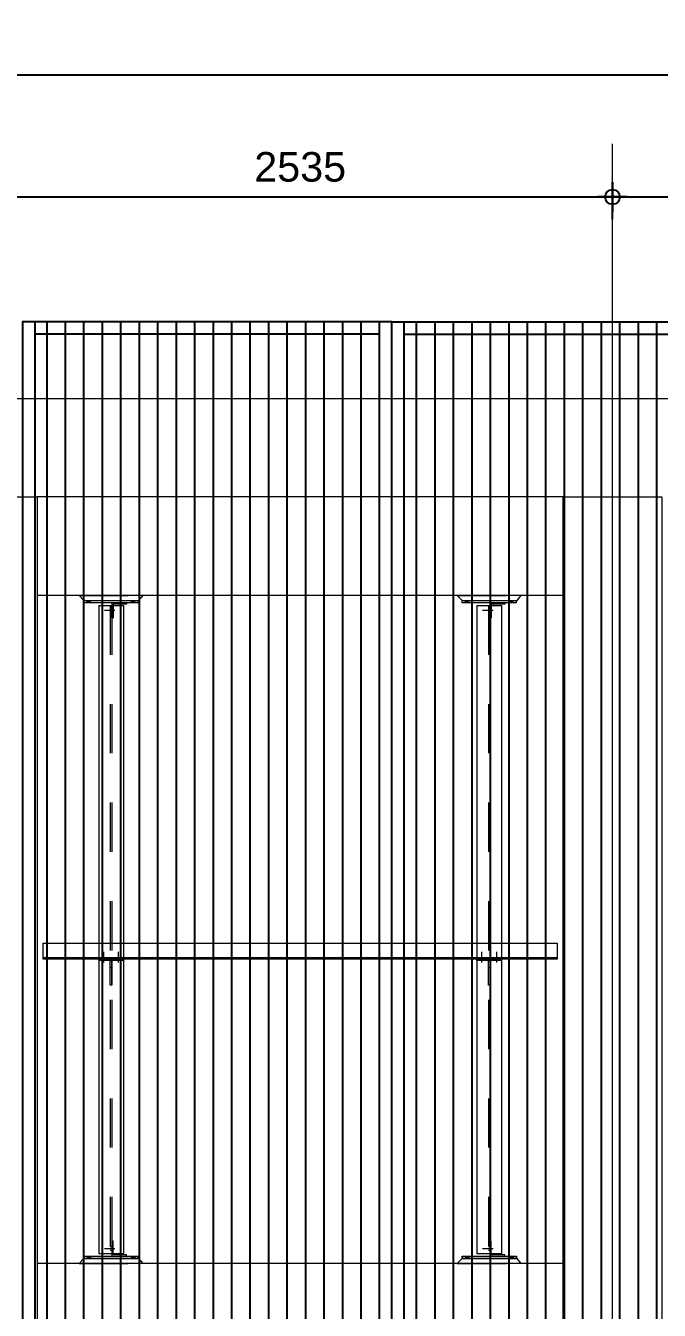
# Model space of a CAD drawing. Header units: millimetres. Extents: x 663313 to 1226001, y 1431724 to 1620898.
# Drawn here: x 663631.33 to 663633.91, y 1524702.16 to 1524707.37 of the extents above; entities that cross this region are included whole.
import ezdxf

# ---------------------------------------------------------------- set-up
doc = ezdxf.new("R2010")
doc.units = ezdxf.units.MM
for name, pattern in [('Grid Line', [22.225, 12.7, -3.175, 3.175, -3.175]), ('HIDDEN', [0.375, 0.25, -0.125]), ('XKITLINE00', [0]), ('XKITLINE02', [4, 2, -2])]:
    doc.linetypes.add(name, pattern=pattern)
doc.layers.add('000 - 0_HIDE_OBJ_FRAMING_DEF_SUB', color=7, linetype='Continuous', plot=False)
doc.layers.add('000 - D I M', color=7, linetype='Continuous')
for name, color, linetype, lineweight in [('A-FLOR-E', 7, 'Continuous', 9), ('Bolt', 7, 'Continuous', 0), ('Part', 7, 'Continuous', 0), ('S-GRID', 7, 'Continuous', 9)]:
    doc.layers.add(name, color=color, linetype=linetype, lineweight=lineweight)
doc.styles.add('Arial', font='arial.ttf')
doc.dimstyles.new('Dim - 40 - Cen', dxfattribs={"dimscale": 0.04, "dimtxt": 3, "dimasz": 1, "dimexe": 0, "dimexo": 2.5, "dimgap": 1.5, "dimtad": 1, "dimdec": 0, "dimlfac": 1000, "dimzin": 1, "dimdsep": 46, "dimtxsty": 'Arial', "dimblk": 'CEN1', "dimcen": 0.09, "dimclrd": 7, "dimclre": 7, "dimclrt": 7, "dimadec": 0, "dimazin": 0, "dimtfac": 1, "dimtdec": 0, "dimtix": 1, "dimtofl": 0, "dimtmove": 2, "dimatfit": 3, "dimfxl": 1, "dimtfill": 1, "dimtfillclr": 256, "dimtolj": 1, "dimtzin": 0, "dimarcsym": 0})

# ---------------------------------------------------------------- blocks, each defined once
blk = doc.blocks.new('GM_Louver Grill Vertical Z1 - Z Profile-23736417-ENT 4 ELE-3 sheet')
at = {"layer": '000 - 0_HIDE_OBJ_FRAMING_DEF_SUB', "color": 7}
blk.add_line((-1809423.6, 105340), (-1809423.6, 115350), dxfattribs=at)
blk = doc.blocks.new('8')
at = {"layer": '000 - 0_HIDE_OBJ_FRAMING_DEF_SUB', "color": 7}
for p, q in [((182624.8, 115350), (182624.8, 105340)), ((184024.8, 105340), (184024.8, 115350)), ((184124.8, 105340), (184124.8, 115350)), ((184024.8, 115300), (182624.8, 115300)), ((184124.8, 115300), (185524.8, 115300))]:
    blk.add_line(p, q, dxfattribs=at)
for points in [[(184074.8, 115350), (182574.8, 115350), (182574.8, 105340), (184074.8, 105340)], [(184074.8, 115350), (185574.8, 115350), (185574.8, 105340), (184074.8, 105340)]]:
    blk.add_lwpolyline(points, close=True, dxfattribs=at)
for p in [(1992098.5, 0), (1992173.5, 0), (1992248.5, 0), (1992323.5, 0), (1992398.5, 0), (1992473.5, 0), (1992548.5, 0), (1992623.5, 0), (1992698.5, 0), (1992773.5, 0), (1992848.5, 0), (1992923.5, 0), (1992998.5, 0), (1993073.5, 0), (1993148.5, 0), (1993223.5, 0), (1993298.5, 0), (1993373.5, 0), (1993598.5, 0), (1993673.5, 0), (1993748.5, 0), (1993823.5, 0), (1993898.5, 0), (1993973.5, 0), (1994048.5, 0), (1994123.5, 0), (1994198.5, 0), (1994273.5, 0), (1994348.5, 0), (1994423.5, 0), (1994498.5, 0), (1994573.5, 0)]:
    blk.add_blockref('GM_Louver Grill Vertical Z1 - Z Profile-23736417-ENT 4 ELE-3 sheet', p, dxfattribs=at)
blk = doc.blocks.new('*A3319337')
at = {"layer": 'Part', "color": 7, "linetype": 'XKITLINE00', "lineweight": 0}
for p, q in [((658.547211, 162.230227), (659.547211, 162.230227)), ((658.547211, 162.230227), (658.547211, 148.530227)), ((659.547211, 162.230227), (659.547211, 148.530227)), ((658.547211, 147.820227), (658.547211, 135.930227)), ((659.547211, 147.820227), (659.547211, 135.930227)), ((658.547211, 135.930227), (659.547211, 135.930227))]:
    blk.add_line(p, q, dxfattribs=at)
at = {"layer": 'Part', "color": 7, "linetype": 'XKITLINE02', "lineweight": 0}
for p, q in [((658.547212, 162.230227), (658.547212, 135.930227)), ((659.017211, 162.230227), (659.017211, 135.930227)), ((659.017212, 162.230227), (659.017212, 135.930227)), ((659.077211, 162.230227), (659.077211, 135.930227)), ((659.077212, 162.230227), (659.077212, 135.930227)), ((659.547211, 162.230227), (659.547212, 162.230227)), ((659.547211, 162.230227), (659.547212, 162.230227)), ((659.547212, 162.230227), (659.547212, 135.930227)), ((658.547211, 148.530227), (658.547211, 147.820227)), ((659.547211, 148.530227), (659.547211, 147.820227)), ((659.547211, 135.930227), (659.547212, 135.930227)), ((659.547211, 135.930227), (659.547212, 135.930227))]:
    blk.add_line(p, q, dxfattribs=at)
blk = doc.blocks.new('*A3321339')
at = {"layer": 'Part', "color": 7, "linetype": 'XKITLINE00', "lineweight": 0}
for p, q in [((643.197235, 162.230227), (644.197235, 162.230227)), ((643.197235, 162.230227), (643.197235, 148.530227)), ((644.197235, 162.230227), (644.197235, 148.530227)), ((643.197235, 147.820227), (643.197235, 135.930227)), ((644.197235, 147.820227), (644.197235, 135.930227)), ((643.197235, 135.930227), (644.197235, 135.930227))]:
    blk.add_line(p, q, dxfattribs=at)
at = {"layer": 'Part', "color": 7, "linetype": 'XKITLINE02', "lineweight": 0}
for p, q in [((643.197236, 162.230227), (643.197236, 135.930227)), ((643.667235, 162.230227), (643.667235, 135.930227)), ((643.667236, 162.230227), (643.667236, 135.930227)), ((643.727235, 162.230227), (643.727235, 135.930227)), ((643.727236, 162.230227), (643.727236, 135.930227)), ((644.197235, 162.230227), (644.197236, 162.230227)), ((644.197235, 162.230227), (644.197236, 162.230227)), ((644.197236, 162.230227), (644.197236, 135.930227)), ((643.197235, 148.530227), (643.197235, 147.820227)), ((644.197235, 148.530227), (644.197235, 147.820227)), ((644.197235, 135.930227), (644.197236, 135.930227)), ((644.197235, 135.930227), (644.197236, 135.930227))]:
    blk.add_line(p, q, dxfattribs=at)
blk = doc.blocks.new('*A3490412')
at = {"layer": 'Bolt'}
for points in [[(642.867, 135.83), (642.867, 135.73), (642.727, 135.73), (642.727, 135.83)], [(644.667, 135.83), (644.667, 135.73), (644.527, 135.73), (644.527, 135.83)]]:
    blk.add_hatch(color=7, dxfattribs=at).paths.add_polyline_path(points, flags=17)
at = {"layer": 'Bolt', "color": 7, "linetype": 'XKITLINE00', "lineweight": 0}
for p, q in [((642.727, 135.83), (642.727, 135.73)), ((642.797, 135.83), (642.797, 135.73)), ((642.867, 135.83), (642.867, 135.73)), ((644.527, 135.83), (644.527, 135.73)), ((644.597, 135.83), (644.597, 135.73)), ((644.667, 135.83), (644.667, 135.73))]:
    blk.add_line(p, q, dxfattribs=at)
blk = doc.blocks.new('*A3491413')
at = {"layer": 'Bolt', "color": 7, "linetype": 'XKITLINE02', "lineweight": 0}
for p, q in [((643.856436, 136.130227), (643.427236, 136.130227)), ((643.727236, 136.200227), (643.667236, 136.200227)), ((643.727236, 136.060227), (643.667236, 136.060227)), ((643.777236, 136.300227), (643.727236, 136.300227)), ((643.777236, 135.960227), (643.727236, 135.960227))]:
    blk.add_line(p, q, dxfattribs=at)
blk = doc.blocks.new('*A3492414')
at = {"layer": 'Part', "color": 7, "linetype": 'XKITLINE00', "lineweight": 0}
for p, q in [((642.397235, 135.530227), (642.597235, 135.730227)), ((642.597235, 135.730227), (642.597237, 135.730227)), ((644.827237, 135.730227), (642.597235, 135.730227)), ((644.997235, 135.530227), (644.827235, 135.730227))]:
    blk.add_line(p, q, dxfattribs=at)
at = {"layer": 'Part', "color": 7, "linetype": 'XKITLINE02', "lineweight": 0}
for p, q in [((642.397235, 135.530227), (644.997237, 135.530227)), ((642.397237, 135.530227), (642.597237, 135.730227)), ((644.997237, 135.530227), (644.827237, 135.730227))]:
    blk.add_line(p, q, dxfattribs=at)
blk = doc.blocks.new('*A3493415')
at = {"layer": 'Part', "color": 7, "linetype": 'XKITLINE02', "lineweight": 0}
for p, q in [((643.777236, 136.430227), (643.727235, 136.430227)), ((643.727235, 136.430227), (643.727235, 135.930227)), ((643.777235, 135.930227), (643.777235, 136.430227)), ((643.727235, 135.830227), (644.327236, 135.830227)), ((644.327236, 135.830227), (644.327236, 135.880227))]:
    blk.add_line(p, q, dxfattribs=at)
at = {"layer": 'Part', "color": 7, "linetype": 'XKITLINE00', "lineweight": 0}
for p, q in [((643.727235, 135.930227), (643.727235, 135.830227)), ((643.777235, 135.930227), (643.777235, 135.880227)), ((644.327235, 135.880227), (643.777235, 135.880227)), ((644.327235, 135.830227), (644.327235, 135.880227))]:
    blk.add_line(p, q, dxfattribs=at)
blk = doc.blocks.new('*A3494416')
at = {"layer": 'Part', "color": 7, "linetype": 'XKITLINE00', "lineweight": 0}
for p, q in [((642.597237, 135.830227), (642.597235, 135.830227)), ((642.597235, 135.830227), (644.797235, 135.830227)), ((642.597235, 135.730227), (642.597235, 135.830227)), ((642.597237, 135.730227), (642.597235, 135.730227)), ((642.597235, 135.730227), (644.797235, 135.730227)), ((644.797237, 135.830227), (644.797235, 135.830227)), ((644.797235, 135.730227), (644.797235, 135.830227)), ((644.797237, 135.730227), (644.797235, 135.730227))]:
    blk.add_line(p, q, dxfattribs=at)
at = {"layer": 'Part', "color": 7, "linetype": 'XKITLINE02', "lineweight": 0}
for p, q in [((642.597237, 135.830227), (642.597237, 135.730227)), ((644.797235, 135.830227), (644.797237, 135.830227)), ((644.797235, 135.730227), (644.797237, 135.730227)), ((644.797237, 135.830227), (644.797237, 135.730227))]:
    blk.add_line(p, q, dxfattribs=at)
blk = doc.blocks.new('*A3500422')
at = {"layer": 'Bolt'}
for points in [[(658.217, 135.83), (658.217, 135.73), (658.077, 135.73), (658.077, 135.83)], [(660.017, 135.83), (660.017, 135.73), (659.877, 135.73), (659.877, 135.83)]]:
    blk.add_hatch(color=7, dxfattribs=at).paths.add_polyline_path(points, flags=17)
at = {"layer": 'Bolt', "color": 7, "linetype": 'XKITLINE00', "lineweight": 0}
for p, q in [((658.077, 135.83), (658.077, 135.73)), ((658.147, 135.83), (658.147, 135.73)), ((658.217, 135.83), (658.217, 135.73)), ((659.877, 135.83), (659.877, 135.73)), ((659.947, 135.83), (659.947, 135.73)), ((660.017, 135.83), (660.017, 135.73))]:
    blk.add_line(p, q, dxfattribs=at)
blk = doc.blocks.new('*A3501423')
at = {"layer": 'Bolt', "color": 7, "linetype": 'XKITLINE02', "lineweight": 0}
for p, q in [((659.206411, 136.130227), (658.777211, 136.130227)), ((659.077211, 136.200227), (659.017211, 136.200227)), ((659.077211, 136.060227), (659.017211, 136.060227)), ((659.127211, 136.300227), (659.077211, 136.300227)), ((659.127211, 135.960227), (659.077211, 135.960227))]:
    blk.add_line(p, q, dxfattribs=at)
blk = doc.blocks.new('*A3502424')
at = {"layer": 'Part', "color": 7, "linetype": 'XKITLINE00', "lineweight": 0}
for p, q in [((657.74721, 135.530227), (657.94721, 135.730227)), ((657.94721, 135.730227), (657.947212, 135.730227)), ((660.177212, 135.730227), (657.94721, 135.730227)), ((660.34721, 135.530227), (660.17721, 135.730227))]:
    blk.add_line(p, q, dxfattribs=at)
at = {"layer": 'Part', "color": 7, "linetype": 'XKITLINE02', "lineweight": 0}
for p, q in [((657.74721, 135.530227), (660.347212, 135.530227)), ((657.747212, 135.530227), (657.947212, 135.730227)), ((660.347212, 135.530227), (660.177212, 135.730227))]:
    blk.add_line(p, q, dxfattribs=at)
blk = doc.blocks.new('*A3503425')
at = {"layer": 'Part', "color": 7, "linetype": 'XKITLINE02', "lineweight": 0}
for p, q in [((659.127212, 136.430227), (659.077211, 136.430227)), ((659.077211, 136.430227), (659.077211, 135.930227)), ((659.127211, 135.930227), (659.127211, 136.430227)), ((659.077211, 135.830227), (659.677212, 135.830227)), ((659.677212, 135.830227), (659.677212, 135.880227))]:
    blk.add_line(p, q, dxfattribs=at)
at = {"layer": 'Part', "color": 7, "linetype": 'XKITLINE00', "lineweight": 0}
for p, q in [((659.077211, 135.930227), (659.077211, 135.830227)), ((659.127211, 135.930227), (659.127211, 135.880227)), ((659.677211, 135.880227), (659.127211, 135.880227)), ((659.677211, 135.830227), (659.677211, 135.880227))]:
    blk.add_line(p, q, dxfattribs=at)
blk = doc.blocks.new('*A3504426')
at = {"layer": 'Part', "color": 7, "linetype": 'XKITLINE00', "lineweight": 0}
for p, q in [((657.947212, 135.830227), (657.94721, 135.830227)), ((657.94721, 135.830227), (660.14721, 135.830227)), ((657.94721, 135.730227), (657.94721, 135.830227)), ((657.947212, 135.730227), (657.94721, 135.730227)), ((657.94721, 135.730227), (660.14721, 135.730227)), ((660.147212, 135.830227), (660.14721, 135.830227)), ((660.14721, 135.730227), (660.14721, 135.830227)), ((660.147212, 135.730227), (660.14721, 135.730227))]:
    blk.add_line(p, q, dxfattribs=at)
at = {"layer": 'Part', "color": 7, "linetype": 'XKITLINE02', "lineweight": 0}
for p, q in [((657.947212, 135.830227), (657.947212, 135.730227)), ((660.14721, 135.830227), (660.147212, 135.830227)), ((660.14721, 135.730227), (660.147212, 135.730227)), ((660.147212, 135.830227), (660.147212, 135.730227))]:
    blk.add_line(p, q, dxfattribs=at)
blk = doc.blocks.new('*A3528447')
at = {"layer": 'Part', "color": 7, "linetype": 'XKITLINE00', "lineweight": 0}
for p, q in [((643.667234, 147.820227), (643.727234, 147.820227)), ((643.667234, 147.520227), (643.667234, 147.820227)), ((643.727234, 147.520227), (643.667234, 147.520227)), ((643.667235, 146.820227), (643.667234, 147.520227)), ((643.727235, 147.820227), (643.727234, 147.820227)), ((643.727234, 147.820227), (643.727234, 147.520227)), ((643.727234, 147.520227), (643.727235, 146.820227)), ((643.727235, 146.820227), (643.667235, 146.820227))]:
    blk.add_line(p, q, dxfattribs=at)
at = {"layer": 'Part', "color": 7, "linetype": 'XKITLINE02', "lineweight": 0}
for p, q in [((643.667235, 146.820227), (643.667235, 147.820227)), ((643.727234, 147.820227), (643.727235, 147.820227)), ((643.727235, 146.820227), (643.727235, 147.820227))]:
    blk.add_line(p, q, dxfattribs=at)
blk = doc.blocks.new('*A3529448')
at = {"layer": 'Part', "color": 7, "linetype": 'XKITLINE00', "lineweight": 0}
for p, q in [((643.197234, 147.820227), (643.197234, 147.880227)), ((644.197234, 147.820227), (643.197234, 147.820227)), ((644.197234, 147.820227), (644.197234, 147.880227)), ((644.197235, 147.820227), (644.197234, 147.820227))]:
    blk.add_line(p, q, dxfattribs=at)
at = {"layer": 'Part', "color": 7, "linetype": 'XKITLINE02', "lineweight": 0}
for p, q in [((643.197234, 147.880227), (643.197235, 147.880227)), ((643.197234, 147.880227), (644.197235, 147.880227)), ((643.197235, 147.880227), (643.197235, 147.820227)), ((644.197234, 147.820227), (644.197235, 147.820227)), ((644.197235, 147.820227), (644.197235, 147.880227))]:
    blk.add_line(p, q, dxfattribs=at)
blk = doc.blocks.new('*A3530449')
at = {"layer": 'Bolt'}
for points in [[(643.467, 147.94), (643.467, 147.88), (643.327, 147.88), (643.327, 147.94)], [(643.467, 147.88), (643.467, 147.82), (643.327, 147.82), (643.327, 147.88)], [(644.067, 147.94), (644.067, 147.88), (643.927, 147.88), (643.927, 147.94)], [(644.067, 147.88), (644.067, 147.82), (643.927, 147.82), (643.927, 147.88)]]:
    blk.add_hatch(color=7, dxfattribs=at).paths.add_polyline_path(points, flags=17)
at = {"layer": 'Bolt', "color": 7, "linetype": 'XKITLINE00', "lineweight": 0}
for p, q in [((643.397, 147.741), (643.397, 148.17)), ((643.997, 147.741), (643.997, 148.17)), ((643.327, 147.88), (643.327, 147.94)), ((643.327, 147.82), (643.327, 147.88)), ((643.467, 147.88), (643.467, 147.94)), ((643.467, 147.82), (643.467, 147.88)), ((643.927, 147.88), (643.927, 147.94)), ((643.927, 147.82), (643.927, 147.88)), ((644.067, 147.88), (644.067, 147.94)), ((644.067, 147.82), (644.067, 147.88))]:
    blk.add_line(p, q, dxfattribs=at)
blk = doc.blocks.new('*A3531450')
at = {"layer": 'Part', "color": 7, "linetype": 'XKITLINE00', "lineweight": 0}
for p, q in [((659.017209, 147.820227), (659.077209, 147.820227)), ((659.017209, 147.520227), (659.017209, 147.820227)), ((659.077209, 147.520227), (659.017209, 147.520227)), ((659.01721, 146.820227), (659.017209, 147.520227)), ((659.077211, 147.820227), (659.077209, 147.820227)), ((659.077209, 147.820227), (659.077209, 147.520227)), ((659.077209, 147.520227), (659.07721, 146.820227)), ((659.07721, 146.820227), (659.01721, 146.820227))]:
    blk.add_line(p, q, dxfattribs=at)
at = {"layer": 'Part', "color": 7, "linetype": 'XKITLINE02', "lineweight": 0}
for p, q in [((659.017211, 146.820227), (659.017211, 147.820227)), ((659.077209, 147.820227), (659.077211, 147.820227)), ((659.077211, 146.820227), (659.077211, 147.820227))]:
    blk.add_line(p, q, dxfattribs=at)
blk = doc.blocks.new('*A3532451')
at = {"layer": 'Part', "color": 7, "linetype": 'XKITLINE00', "lineweight": 0}
for p, q in [((658.547209, 147.820227), (658.547209, 147.880227)), ((659.547209, 147.820227), (658.547209, 147.820227)), ((659.547209, 147.820227), (659.547209, 147.880227)), ((659.547211, 147.820227), (659.547209, 147.820227))]:
    blk.add_line(p, q, dxfattribs=at)
at = {"layer": 'Part', "color": 7, "linetype": 'XKITLINE02', "lineweight": 0}
for p, q in [((658.547209, 147.880227), (658.547211, 147.880227)), ((658.547209, 147.880227), (659.547211, 147.880227)), ((658.547211, 147.880227), (658.547211, 147.820227)), ((659.547209, 147.820227), (659.547211, 147.820227)), ((659.547211, 147.880227), (659.547211, 147.820227))]:
    blk.add_line(p, q, dxfattribs=at)
blk = doc.blocks.new('*A3533452')
at = {"layer": 'Bolt'}
for points in [[(658.817, 147.94), (658.817, 147.88), (658.677, 147.88), (658.677, 147.94)], [(658.817, 147.88), (658.817, 147.82), (658.677, 147.82), (658.677, 147.88)], [(659.417, 147.94), (659.417, 147.88), (659.277, 147.88), (659.277, 147.94)], [(659.417, 147.88), (659.417, 147.82), (659.277, 147.82), (659.277, 147.88)]]:
    blk.add_hatch(color=7, dxfattribs=at).paths.add_polyline_path(points, flags=17)
at = {"layer": 'Bolt', "color": 7, "linetype": 'XKITLINE00', "lineweight": 0}
for p, q in [((658.747, 147.741), (658.747, 148.17)), ((659.347, 147.741), (659.347, 148.17)), ((658.677, 147.88), (658.677, 147.94)), ((658.677, 147.82), (658.677, 147.88)), ((658.817, 147.88), (658.817, 147.94)), ((658.817, 147.82), (658.817, 147.88)), ((659.277, 147.88), (659.277, 147.94)), ((659.277, 147.82), (659.277, 147.88)), ((659.417, 147.88), (659.417, 147.94)), ((659.417, 147.82), (659.417, 147.88))]:
    blk.add_line(p, q, dxfattribs=at)
blk = doc.blocks.new('*A3544463')
at = {"layer": 'Part', "color": 7, "linetype": 'XKITLINE00', "lineweight": 0}
for p, q in [((642.597235, 162.330227), (642.597235, 162.430227)), ((642.597235, 162.430227), (644.797235, 162.430227)), ((644.797235, 162.330227), (642.597235, 162.330227)), ((644.797235, 162.330227), (644.797235, 162.430227)), ((644.797235, 162.430227), (644.797237, 162.430227)), ((644.797237, 162.330227), (644.797235, 162.330227))]:
    blk.add_line(p, q, dxfattribs=at)
at = {"layer": 'Part', "color": 7, "linetype": 'XKITLINE02', "lineweight": 0}
for p, q in [((642.597237, 162.330227), (642.597237, 162.430227)), ((644.797235, 162.430227), (644.797237, 162.430227)), ((644.797235, 162.330227), (644.797237, 162.330227)), ((644.797237, 162.330227), (644.797237, 162.430227))]:
    blk.add_line(p, q, dxfattribs=at)
blk = doc.blocks.new('*A3545464')
at = {"layer": 'Part', "color": 7, "linetype": 'XKITLINE00', "lineweight": 0}
for p, q in [((643.727235, 162.330227), (643.727235, 162.230227)), ((644.327235, 162.280227), (643.777235, 162.280227)), ((643.777235, 162.280227), (643.777235, 162.230227)), ((644.327235, 162.280227), (644.327235, 162.330227))]:
    blk.add_line(p, q, dxfattribs=at)
at = {"layer": 'Part', "color": 7, "linetype": 'XKITLINE02', "lineweight": 0}
for p, q in [((643.727235, 162.330227), (644.327236, 162.330227)), ((643.727236, 161.730227), (643.727235, 162.230227)), ((643.777235, 162.230227), (643.777236, 161.730227)), ((644.327236, 162.330227), (644.327236, 162.280227)), ((643.727235, 161.730227), (643.777236, 161.730227))]:
    blk.add_line(p, q, dxfattribs=at)
blk = doc.blocks.new('*A3546465')
at = {"layer": 'Part', "color": 7, "linetype": 'XKITLINE00', "lineweight": 0}
for p, q in [((642.397235, 162.630227), (642.597235, 162.430227)), ((644.827235, 162.430227), (644.997235, 162.630227)), ((642.597235, 162.430227), (644.827237, 162.430227))]:
    blk.add_line(p, q, dxfattribs=at)
at = {"layer": 'Part', "color": 7, "linetype": 'XKITLINE02', "lineweight": 0}
for p, q in [((642.397235, 162.630227), (644.997237, 162.630227)), ((642.597237, 162.430227), (642.397237, 162.630227)), ((644.827237, 162.430227), (644.997237, 162.630227))]:
    blk.add_line(p, q, dxfattribs=at)
blk = doc.blocks.new('*A3547466')
at = {"layer": 'Bolt', "color": 7, "linetype": 'XKITLINE02', "lineweight": 0}
for p, q in [((643.727236, 162.100227), (643.667236, 162.100227)), ((643.777236, 162.200227), (643.727236, 162.200227)), ((643.856436, 162.030227), (643.427236, 162.030227)), ((643.727236, 161.960227), (643.667236, 161.960227)), ((643.777236, 161.860227), (643.727236, 161.860227))]:
    blk.add_line(p, q, dxfattribs=at)
blk = doc.blocks.new('*A3548467')
at = {"layer": 'Bolt'}
for points in [[(642.867, 162.43), (642.867, 162.33), (642.727, 162.33), (642.727, 162.43)], [(644.667, 162.43), (644.667, 162.33), (644.527, 162.33), (644.527, 162.43)]]:
    blk.add_hatch(color=7, dxfattribs=at).paths.add_polyline_path(points, flags=17)
at = {"layer": 'Bolt', "color": 7, "linetype": 'XKITLINE00', "lineweight": 0}
for p, q in [((642.727, 162.33), (642.727, 162.43)), ((642.797, 162.33), (642.797, 162.43)), ((642.867, 162.33), (642.867, 162.43)), ((644.527, 162.33), (644.527, 162.43)), ((644.597, 162.33), (644.597, 162.43)), ((644.667, 162.33), (644.667, 162.43))]:
    blk.add_line(p, q, dxfattribs=at)
blk = doc.blocks.new('*A3549468')
at = {"layer": 'Part', "color": 7, "linetype": 'XKITLINE00', "lineweight": 0}
for p, q in [((657.94721, 162.330227), (657.94721, 162.430227)), ((657.94721, 162.430227), (660.14721, 162.430227)), ((660.14721, 162.330227), (657.94721, 162.330227)), ((660.14721, 162.330227), (660.14721, 162.430227)), ((660.14721, 162.430227), (660.147212, 162.430227)), ((660.147212, 162.330227), (660.14721, 162.330227))]:
    blk.add_line(p, q, dxfattribs=at)
at = {"layer": 'Part', "color": 7, "linetype": 'XKITLINE02', "lineweight": 0}
for p, q in [((657.947212, 162.330227), (657.947212, 162.430227)), ((660.14721, 162.430227), (660.147212, 162.430227)), ((660.14721, 162.330227), (660.147212, 162.330227)), ((660.147212, 162.330227), (660.147212, 162.430227))]:
    blk.add_line(p, q, dxfattribs=at)
blk = doc.blocks.new('*A3550469')
at = {"layer": 'Part', "color": 7, "linetype": 'XKITLINE00', "lineweight": 0}
for p, q in [((659.077211, 162.330227), (659.077211, 162.230227)), ((659.677211, 162.280227), (659.127211, 162.280227)), ((659.127211, 162.280227), (659.127211, 162.230227)), ((659.677211, 162.280227), (659.677211, 162.330227))]:
    blk.add_line(p, q, dxfattribs=at)
at = {"layer": 'Part', "color": 7, "linetype": 'XKITLINE02', "lineweight": 0}
for p, q in [((659.077211, 162.330227), (659.677212, 162.330227)), ((659.077212, 161.730227), (659.077211, 162.230227)), ((659.127211, 162.230227), (659.127212, 161.730227)), ((659.677212, 162.330227), (659.677212, 162.280227)), ((659.077211, 161.730227), (659.127212, 161.730227))]:
    blk.add_line(p, q, dxfattribs=at)
blk = doc.blocks.new('*A3551470')
at = {"layer": 'Part', "color": 7, "linetype": 'XKITLINE00', "lineweight": 0}
for p, q in [((657.74721, 162.630227), (657.94721, 162.430227)), ((660.17721, 162.430227), (660.34721, 162.630227)), ((657.94721, 162.430227), (660.177212, 162.430227))]:
    blk.add_line(p, q, dxfattribs=at)
at = {"layer": 'Part', "color": 7, "linetype": 'XKITLINE02', "lineweight": 0}
for p, q in [((657.74721, 162.630227), (660.347212, 162.630227)), ((657.947212, 162.430227), (657.747212, 162.630227)), ((660.177212, 162.430227), (660.347212, 162.630227))]:
    blk.add_line(p, q, dxfattribs=at)
blk = doc.blocks.new('*A3552471')
at = {"layer": 'Bolt', "color": 7, "linetype": 'XKITLINE02', "lineweight": 0}
for p, q in [((659.077211, 162.100227), (659.017211, 162.100227)), ((659.127211, 162.200227), (659.077211, 162.200227)), ((659.206411, 162.030227), (658.777211, 162.030227)), ((659.077211, 161.960227), (659.017211, 161.960227)), ((659.127211, 161.860227), (659.077211, 161.860227))]:
    blk.add_line(p, q, dxfattribs=at)
blk = doc.blocks.new('*A3553472')
at = {"layer": 'Bolt'}
for points in [[(658.217, 162.43), (658.217, 162.33), (658.077, 162.33), (658.077, 162.43)], [(660.017, 162.43), (660.017, 162.33), (659.877, 162.33), (659.877, 162.43)]]:
    blk.add_hatch(color=7, dxfattribs=at).paths.add_polyline_path(points, flags=17)
at = {"layer": 'Bolt', "color": 7, "linetype": 'XKITLINE00', "lineweight": 0}
for p, q in [((658.077, 162.33), (658.077, 162.43)), ((658.147, 162.33), (658.147, 162.43)), ((658.217, 162.33), (658.217, 162.43)), ((659.877, 162.33), (659.877, 162.43)), ((659.947, 162.33), (659.947, 162.43)), ((660.017, 162.33), (660.017, 162.43))]:
    blk.add_line(p, q, dxfattribs=at)
blk = doc.blocks.new('CEN1')
at = {"color": 7}
for p, q in [((0, 1.5), (0, -1.5)), ((1.5, 0), (-1.5, 0))]:
    blk.add_line(p, q, dxfattribs=at)
blk.add_circle((0, 0), 0.75, dxfattribs=at)
blk = doc.blocks.new('*D3925')
at = {"layer": '000 - D I M', "color": 7, "lineweight": -2, "transparency": 16777216}
for p, q in [((663626.9659, 1524707.1516), (663626.9659, 1524707.1746)), ((663627.0059, 1524707.1746), (663641.7259, 1524707.1746)), ((663641.7659, 1524707.1516), (663641.7659, 1524707.1746))]:
    blk.add_line(p, q, dxfattribs=at)
at = {"layer": 'Defpoints', "color": 7, "transparency": 16777216}
for p in [(663641.7659, 1524707.1746), (663626.9659, 1524707.0516), (663641.7659, 1524707.0516)]:
    blk.add_point(p, dxfattribs=at)
at = {"layer": '000 - D I M', "color": 7, "lineweight": -2, "transparency": 16777216, "xscale": 0.04, "yscale": 0.04, "zscale": 0.04, "rotation": 180}
blk.add_blockref('CEN1', (663626.9659, 1524707.1746), dxfattribs=at)
at = {"layer": '000 - D I M', "color": 7, "lineweight": -2, "transparency": 16777216, "xscale": 0.04, "yscale": 0.04, "zscale": 0.04}
blk.add_blockref('CEN1', (663641.7659, 1524707.1746), dxfattribs=at)
at = {"layer": '000 - D I M', "color": 7, "transparency": 16777216, "insert": (663634.3659, 1524707.2958), "char_height": 0.12, "attachment_point": 5, "style": 'Arial', "bg_fill": 3, "box_fill_scale": 1.1, "bg_fill_color": 256, "bg_fill_true_color": 13158600, "bg_fill_transparency": 0}
blk.add_mtext('\\A1;14800', dxfattribs=at)
blk = doc.blocks.new('*D3928')
at = {"layer": '000 - D I M', "color": 7, "lineweight": -2, "transparency": 16777216}
for p, q in [((663631.1809, 1524706.6191), (663631.1809, 1524706.6798)), ((663631.2209, 1524706.6798), (663633.6759, 1524706.6798)), ((663633.7159, 1524706.5897), (663633.7159, 1524706.6798))]:
    blk.add_line(p, q, dxfattribs=at)
at = {"layer": 'Defpoints', "color": 7, "transparency": 16777216}
for p in [(663633.7159, 1524706.6798), (663631.1809, 1524706.5191), (663633.7159, 1524706.4897)]:
    blk.add_point(p, dxfattribs=at)
at = {"layer": '000 - D I M', "color": 7, "lineweight": -2, "transparency": 16777216, "xscale": 0.04, "yscale": 0.04, "zscale": 0.04, "rotation": 180}
blk.add_blockref('CEN1', (663631.1809, 1524706.6798), dxfattribs=at)
at = {"layer": '000 - D I M', "color": 7, "lineweight": -2, "transparency": 16777216, "xscale": 0.04, "yscale": 0.04, "zscale": 0.04}
blk.add_blockref('CEN1', (663633.7159, 1524706.6798), dxfattribs=at)
at = {"layer": '000 - D I M', "color": 7, "transparency": 16777216, "insert": (663632.4484, 1524706.8011), "char_height": 0.12, "attachment_point": 5, "style": 'Arial', "bg_fill": 3, "box_fill_scale": 1.1, "bg_fill_color": 256, "bg_fill_true_color": 13158600, "bg_fill_transparency": 0}
blk.add_mtext('\\A1;2535', dxfattribs=at)
blk = doc.blocks.new('*D3929')
at = {"layer": '000 - D I M', "color": 7, "lineweight": -2, "transparency": 16777216}
for p, q in [((663633.7159, 1524706.5897), (663633.7159, 1524706.6798)), ((663633.7559, 1524706.6798), (663637.0209, 1524706.6798)), ((663637.0609, 1524706.5856), (663637.0609, 1524706.6798))]:
    blk.add_line(p, q, dxfattribs=at)
at = {"layer": 'Defpoints', "color": 7, "transparency": 16777216}
for p in [(663637.0609, 1524706.6798), (663633.7159, 1524706.4897), (663637.0609, 1524706.4856)]:
    blk.add_point(p, dxfattribs=at)
at = {"layer": '000 - D I M', "color": 7, "lineweight": -2, "transparency": 16777216, "xscale": 0.04, "yscale": 0.04, "zscale": 0.04, "rotation": 180}
blk.add_blockref('CEN1', (663633.7159, 1524706.6798), dxfattribs=at)
at = {"layer": '000 - D I M', "color": 7, "lineweight": -2, "transparency": 16777216, "xscale": 0.04, "yscale": 0.04, "zscale": 0.04}
blk.add_blockref('CEN1', (663637.0609, 1524706.6798), dxfattribs=at)
at = {"layer": '000 - D I M', "color": 7, "transparency": 16777216, "insert": (663635.3884, 1524706.8011), "char_height": 0.12, "attachment_point": 5, "style": 'Arial', "bg_fill": 3, "box_fill_scale": 1.1, "bg_fill_color": 256, "bg_fill_true_color": 13158600, "bg_fill_transparency": 0}
blk.add_mtext('\\A1;3345', dxfattribs=at)

msp = doc.modelspace()

# ---------------------------------------------------------------- linework, layer by layer
at = {"layer": 'A-FLOR-E', "color": 7, "ltscale": 20}
for points in [[(663630.9809, 1524696.1525), (663630.9809, 1524705.4625), (663631.3809, 1524705.4625), (663631.3809, 1524696.1525)], [(663633.5159, 1524696.1525), (663633.5159, 1524705.4625), (663633.9159, 1524705.4625), (663633.9159, 1524696.1525)]]:
    msp.add_lwpolyline(points, dxfattribs=at)
at = {"layer": 'Part', "color": 7, "linetype": 'XKITLINE00', "lineweight": 0}
for p, q in [((663633.5159, 1524705.4625), (663631.3809, 1524705.4625)), ((663633.5159, 1524705.0625), (663631.3809, 1524705.0625)), ((663633.5159, 1524702.3525), (663631.3809, 1524702.3525))]:
    msp.add_line(p, q, dxfattribs=at)
msp.add_lwpolyline([(663628.3659, 1524705.4625), (663628.3659, 1524705.8625), (663637.3409, 1524705.8625)], dxfattribs=at)
msp.add_lwpolyline([(663631.4059, 1524703.6525), (663633.4909, 1524703.6525), (663633.4909, 1524703.5875), (663631.4059, 1524703.5875)], close=True, dxfattribs=at)
at = {"layer": 'S-GRID', "color": 7, "linetype": 'Grid Line'}
msp.add_line((663633.7159, 1524694.9248), (663633.7159, 1524706.8958), dxfattribs=at)
at = {"layer": 'S-GRID', "color": 7, "linetype": 'HIDDEN', "ltscale": 10}
msp.add_line((663631.4059, 1524703.5935), (663633.4909, 1524703.5935), dxfattribs=at)

# ---------------------------------------------------------------- block references
at = {"color": 7, "xscale": 0.001, "yscale": 0.001, "zscale": 0.001}
msp.add_blockref('8', (663448.7461, 1524590.8225), dxfattribs=at)
at = {"color": 7, "lineweight": 0, "xscale": 0.1, "yscale": 0.1, "zscale": 0.1}
for name in ['*A3546465', '*A3551470', '*A3544463', '*A3548467', '*A3321339', '*A3547466', '*A3545464', '*A3549468', '*A3553472', '*A3319337', '*A3552471', '*A3550469', '*A3530449', '*A3533452', '*A3529448', '*A3528447', '*A3532451', '*A3531450', '*A3491413', '*A3493415', '*A3501423', '*A3503425', '*A3492414', '*A3494416', '*A3490412', '*A3502424', '*A3504426', '*A3500422']:
    msp.add_blockref(name, (663567.3112, 1524688.7994), dxfattribs=at)

# ---------------------------------------------------------------- dimensions: what is measured, and where the dimension line sits
at = {"layer": '000 - D I M', "color": 7}
dim = msp.add_linear_dim(base=(663641.7659, 1524707.1746), p1=(663626.9659, 1524707.0516), p2=(663641.7659, 1524707.0516), dimstyle='Dim - 40 - Cen', override={"dimclrd": 7, "dimclre": 7, "dimclrt": 7}, dxfattribs=at)
dim.commit()
dim.dimension.update_dxf_attribs({"geometry": '*D3925', "text_midpoint": (663634.3659, 1524707.2958)})

# ---------------------------------------------------------------- next in the draw order: dimensions: what is measured, and where the dimension line sits
dim = msp.add_linear_dim(base=(663633.7159, 1524706.6798), p1=(663631.1809, 1524706.5191), p2=(663633.7159, 1524706.4897), dimstyle='Dim - 40 - Cen', override={"dimclrd": 7, "dimclre": 7, "dimclrt": 7}, dxfattribs=at)
dim.commit()
dim.dimension.update_dxf_attribs({"geometry": '*D3928', "text_midpoint": (663632.4484, 1524706.8011)})

# ---------------------------------------------------------------- next in the draw order: dimensions: what is measured, and where the dimension line sits
dim = msp.add_linear_dim(base=(663637.0609, 1524706.6798), p1=(663633.7159, 1524706.4897), p2=(663637.0609, 1524706.4856), dimstyle='Dim - 40 - Cen', override={"dimclrd": 7, "dimclre": 7, "dimclrt": 7}, dxfattribs=at)
dim.commit()
dim.dimension.update_dxf_attribs({"geometry": '*D3929', "text_midpoint": (663635.3884, 1524706.8011)})

doc.saveas('drawing.dxf')
